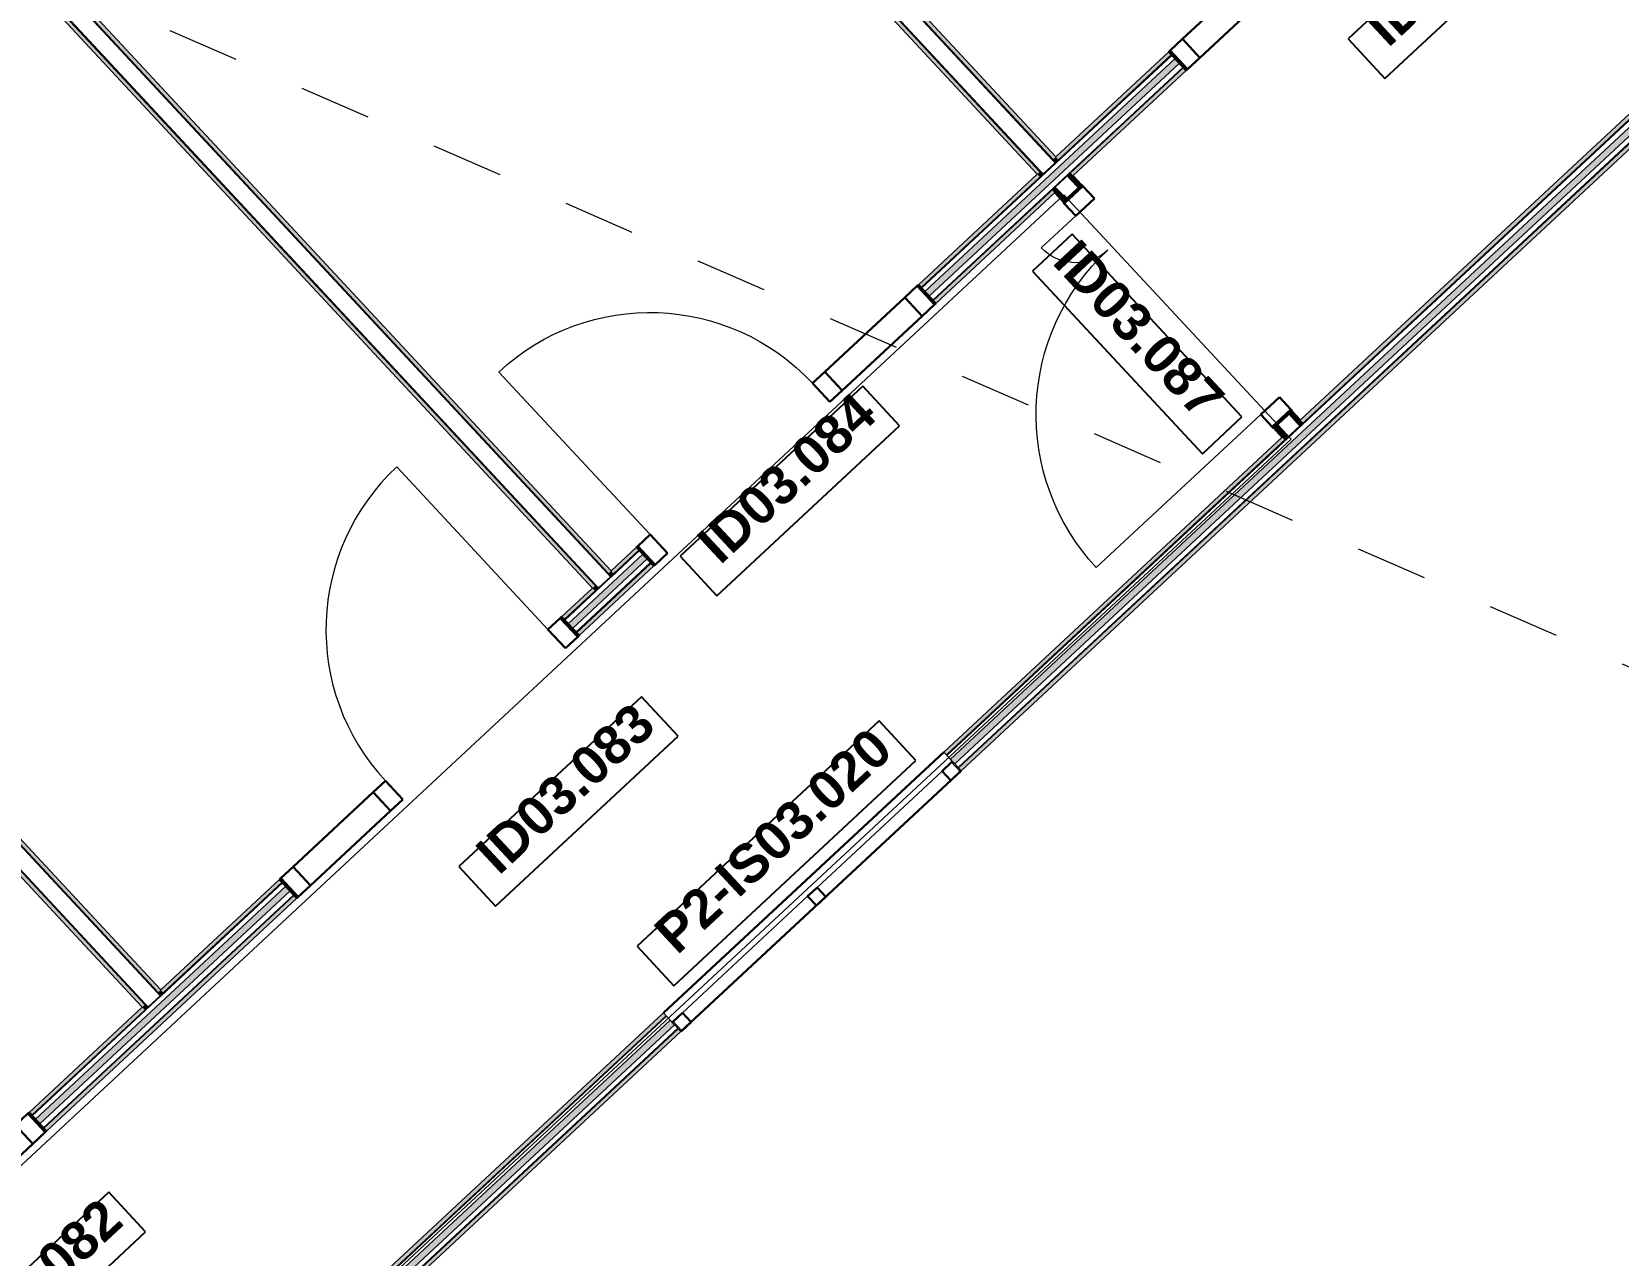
# Model space of a CAD drawing. Header units: millimetres. Extents: x -35034 to 431752, y -71616 to 25069.
# Drawn here: x 330769 to 336985, y -17300 to -12507 of the extents above; entities that cross this region are included whole.
import ezdxf
from ezdxf.enums import TextEntityAlignment as Align

# ---------------------------------------------------------------- set-up
doc = ezdxf.new("R2010")
doc.units = ezdxf.units.MM
doc.header["$MEASUREMENT"] = 0
doc.linetypes.add('Dashed', pattern=[564.444447, 282.222223, -282.222223])
for name, color, linetype in [('A-95-MC_Marker_Section_P2.Marker', 7, 'Continuous'), ('New_A-05-M_Gross_Int_Circulation', 7, 'Continuous'), ('New_A-25-M_Wall_Int', 7, 'Continuous'), ('New_ArchiCAD Door Markers', 7, 'Continuous'), ('New_ArchiCAD Doors', 7, 'Continuous'), ('New_ArchiCAD Window Markers', 7, 'Continuous'), ('New_ArchiCAD Windows', 7, 'Continuous')]:
    doc.layers.add(name, color=color, linetype=linetype)
for name, color, linetype, lineweight in [('A-95-MC_Marker_Section_P2.Marker_Pen_No__1', 7, 'Continuous', 13), ('New_A-25-M_Wall_Int_Pen_No__1', 7, 'Continuous', 13), ('New_ArchiCAD Door Markers_Pen_No__1', 7, 'Continuous', 13), ('New_ArchiCAD Door Markers_Pen_No__5', 7, 'Continuous', 25), ('New_ArchiCAD Doors_Pen_No__1', 7, 'Continuous', 13), ('New_ArchiCAD Window Markers_Pen_No__1', 7, 'Continuous', 13), ('New_ArchiCAD Window Markers_Pen_No__5', 7, 'Continuous', 25), ('New_ArchiCAD Windows_Pen_No__1', 7, 'Continuous', 13), ('New_ArchiCAD Windows_Pen_No__83', 8, 'Continuous', 20), ('New_ArchiCAD Zone Stamps_Pen_No__6', 7, 'Continuous', 35)]:
    doc.layers.add(name, color=color, linetype=linetype, lineweight=lineweight)
for name, color, linetype, lineweight, true_color in [('New_A-05-M_Gross_Int_Circulation_Pen_No__74', 7, 'Continuous', 20, 0x606060), ('New_A-25-M_Wall_Int_Pen_No__107', 7, 'Continuous', 15, 0xa6a6a6), ('New_ArchiCAD Doors_Pen_No__43', 7, 'Continuous', 30, 0x444444), ('New_ArchiCAD Doors_Pen_No__63', 7, 'Continuous', 20, 0x606060), ('New_ArchiCAD Windows_Pen_No__23', 7, 'Continuous', 30, 0x2a2a2a), ('New_ArchiCAD Windows_Pen_No__43', 7, 'Continuous', 30, 0x444444)]:
    doc.layers.add(name, color=color, linetype=linetype, lineweight=lineweight, true_color=true_color)
doc.styles.add('GENERATED_STYLE_1', font='')
doc.styles.add('GENERATED_STYLE_2', font='')
doc.styles.add('GENERATED_STYLE_3', font='')
doc.styles.get('GENERATED_STYLE_1').set_extended_font_data('Swis721 BT', bold=True)
doc.styles.get('GENERATED_STYLE_2').set_extended_font_data('Arial', bold=True)
doc.styles.get('GENERATED_STYLE_3').set_extended_font_data('Arial')

# ---------------------------------------------------------------- blocks, each defined once
blk = doc.blocks.new('Corridor 02-Third_INB 3152_63_2', base_point=(314166.9, -30973.4))
at = {"layer": 'New_A-05-M_Gross_Int_Circulation_Pen_No__74', "linetype": 'Continuous'}
for p, q in [((334812.6, -13146), (316165.4, -30497.4)), ((335703.6, -14103.4), (334812.6, -13146)), ((317022.7, -31464.6), (335703.6, -14103.4))]:
    blk.add_line(p, q, dxfattribs=at)
at = {"layer": 'New_ArchiCAD Zone Stamps_Pen_No__6'}
for tag, height, style, p in [('ROOM_NAME', 250, 'GENERATED_STYLE_2', (313334.1, -29413.8)), ('zoneNameLine2', 250, 'GENERATED_STYLE_2', (313145.7, -29846)), ('ROOM_NUMBER', 200, 'GENERATED_STYLE_3', (312957.3, -30266.7)), ('measuredAreaCode', 200, 'GENERATED_STYLE_3', (312800.2, -30626.8)), ('ROOM_HOLES_PRM', 200, 'GENERATED_STYLE_3', (313107.6, -30760.8)), ('DUMMY_649', 200, 'GENERATED_STYLE_3', (313736.8, -31035.2)), ('DUMMY_650', 133.3, 'GENERATED_STYLE_3', (314016.1, -31141.7))]:
    blk.add_attdef(tag, text='', height=height, rotation=336.44041, dxfattribs=dict(at, style=style)).set_placement(p, align=Align.TOP_LEFT)
blk = doc.blocks.new('*X1054', base_point=(341458.1, 0))
at = {"layer": 'New_A-25-M_Wall_Int_Pen_No__107', "linetype": 'Continuous'}
blk.add_hatch(color=256, dxfattribs=at).paths.add_polyline_path([(333270.2, -16378.4), (331403.8, -18115.2), (331412, -18124), (331420.9, -18133.5), (333287.3, -16396.7), (333278.4, -16387.2)])
blk = doc.blocks.new('*X1055', base_point=(341458.1, 0))
at = {"layer": 'New_A-25-M_Wall_Int_Pen_No__107', "linetype": 'Continuous'}
blk.add_hatch(color=256, dxfattribs=at).paths.add_polyline_path([(334368.3, -15356.6), (334376.5, -15365.4), (334385.4, -15374.9), (340335.5, -9838), (340330.4, -9808.6)])
blk = doc.blocks.new('Horizontal Multi-Sash Window 19_2')
at = {"layer": 'New_ArchiCAD Windows_Pen_No__1', "linetype": 'Continuous'}
for p, q in [((-750, -13), (-750, 0)), ((750, -13), (750, 0)), ((-750, -32), (-750, -13)), ((-750, -35), (-750, -32)), ((-750, -50), (-750, -35)), ((750, -32), (750, -13)), ((750, -35), (750, -32)), ((750, -50), (750, -35))]:
    blk.add_line(p, q, dxfattribs=at)
at = {"layer": 'New_ArchiCAD Windows_Pen_No__23', "linetype": 'Continuous'}
for p, q in [((-750, 50), (750, 50)), ((-750, -50), (750, -50))]:
    blk.add_line(p, q, dxfattribs=at)
at = {"layer": 'New_ArchiCAD Windows_Pen_No__43', "linetype": 'Continuous'}
for p, q in [((-750, 0), (-745, 0)), ((-745, 0), (-695, 0)), ((-695, 0), (-695, -50)), ((-25, -50), (-25, 0)), ((-25, 0), (0, 0)), ((0, 0), (25, 0)), ((25, 0), (25, -50)), ((695, -50), (695, 0)), ((695, 0), (745, 0)), ((745, 0), (750, 0)), ((-745, -50), (-750, -50)), ((-695, -50), (-745, -50)), ((0, -50), (-25, -50)), ((25, -50), (0, -50)), ((745, -50), (695, -50)), ((750, -50), (745, -50))]:
    blk.add_line(p, q, dxfattribs=at)
at = {"layer": 'New_ArchiCAD Windows_Pen_No__83', "linetype": 'Continuous'}
for p, q in [((-745, -50), (-745, 0)), ((-695, 0), (-25, 0)), ((25, 0), (695, 0)), ((745, -50), (745, 0)), ((-25, -50), (-695, -50)), ((695, -50), (25, -50))]:
    blk.add_line(p, q, dxfattribs=at)
blk = doc.blocks.new('Window Stamp 18_8')
at = {"layer": 'New_ArchiCAD Window Markers_Pen_No__5', "linetype": 'Continuous'}
for p, q in [((647.5, -150), (-647.5, -150)), ((-647.5, -150), (-647.5, -361.8)), ((647.5, -150), (-647.5, -150)), ((647.5, -361.8), (647.5, -150)), ((-647.5, -361.8), (647.5, -361.8))]:
    blk.add_line(p, q, dxfattribs=at)
at = {"layer": 'New_ArchiCAD Window Markers_Pen_No__1', "style": 'GENERATED_STYLE_1'}
blk.add_attdef('AC_WIDO_ID', text='', height=150, rotation=180, dxfattribs=at).set_placement((588.7, -105.4), align=Align.BOTTOM_LEFT)
blk = doc.blocks.new('Wall_306_2', base_point=(340342.9, -9881.6))
at = {"layer": 'New_A-25-M_Wall_Int_Pen_No__107', "linetype": 'Continuous', "lineweight": 0, "true_color": 0x535353}
for points in [[(335741.9, -14051.1), (340326.4, -9785), (340325.8, -9781.5), (335739.9, -14048.9)], [(337125.8, -12850.7), (334398.3, -15388.8), (334400.3, -15391), (337128.8, -12852)], [(335737.7, -14050.9), (335739.9, -14048.9), (335729.7, -14037.9), (335727.5, -14039.9)], [(335737.7, -14050.9), (334352.7, -15339.7), (334354.7, -15341.9), (335739.7, -14053.1)], [(335688.6, -14096.6), (335690.8, -14094.5), (335680.6, -14083.5), (335678.4, -14085.6)], [(335739.7, -14053.1), (335741.9, -14051.1), (335739.9, -14048.9), (335737.7, -14050.9)], [(333254.6, -16361.6), (331388.2, -18098.3), (331390.2, -18100.5), (333256.6, -16363.8)], [(333300.2, -16410.6), (331433.8, -18147.4), (331435.8, -18149.6), (333302.2, -16412.8)]]:
    blk.add_hatch(color=251, dxfattribs=at).paths.add_polyline_path(points)
at = {"layer": 'New_A-25-M_Wall_Int_Pen_No__107', "linetype": 'Continuous'}
for points in [[(335750.9, -14038.7), (340325.8, -9781.5), (340322.8, -9763.8), (335740.6, -14027.7)], [(334400.3, -15391), (334410.6, -15402), (337131.8, -12869.7), (337116.9, -12863.2)], [(335739.9, -14048.9), (335750.9, -14038.7), (335740.6, -14027.7), (335729.7, -14037.9)], [(334342.4, -15328.8), (334352.7, -15339.7), (335677.7, -14106.8), (335667.4, -14095.8)], [(335677.7, -14106.8), (335688.6, -14096.6), (335678.4, -14085.6), (335667.4, -14095.8)], [(331377.9, -18087.4), (331388.2, -18098.3), (333254.6, -16361.6), (333244.3, -16350.6)], [(331435.8, -18149.6), (331446.1, -18160.6), (333312.5, -16423.8), (333302.2, -16412.8)]]:
    blk.add_hatch(color=256, dxfattribs=at).paths.add_polyline_path(points)
at = {"layer": 'New_A-25-M_Wall_Int_Pen_No__1', "linetype": 'Continuous'}
for p, q in [((340326.4, -9785), (334354.7, -15341.9)), ((340330.4, -9808.6), (334368.3, -15356.6)), ((340325.8, -9781.5), (335739.9, -14048.9)), ((340335.5, -9838), (334385.4, -15374.9)), ((337125.8, -12850.7), (334398.3, -15388.8)), ((337116.9, -12863.2), (334400.3, -15391)), ((335727.5, -14039.9), (335737.7, -14050.9)), ((335739.9, -14048.9), (335729.7, -14037.9)), ((335737.7, -14050.9), (334352.7, -15339.7)), ((335678.4, -14085.6), (335688.6, -14096.6)), ((335680.6, -14083.5), (335690.8, -14094.5)), ((334352.7, -15339.7), (334342.4, -15328.8)), ((334354.7, -15341.9), (334352.7, -15339.7)), ((334368.3, -15356.6), (334354.7, -15341.9)), ((334376.5, -15365.4), (334368.3, -15356.6)), ((334385.4, -15374.9), (334376.5, -15365.4)), ((334398.3, -15388.8), (334385.4, -15374.9)), ((334400.3, -15391), (334398.3, -15388.8)), ((334410.6, -15402), (334400.3, -15391)), ((333254.6, -16361.6), (331388.2, -18098.3)), ((333256.6, -16363.8), (331390.2, -18100.5)), ((333270.2, -16378.4), (331403.8, -18115.2)), ((333287.3, -16396.7), (331420.9, -18133.5)), ((333300.2, -16410.6), (331433.8, -18147.4)), ((333254.6, -16361.6), (333244.3, -16350.6)), ((333256.6, -16363.8), (333254.6, -16361.6)), ((333270.2, -16378.4), (333256.6, -16363.8)), ((333278.4, -16387.2), (333270.2, -16378.4)), ((333287.3, -16396.7), (333278.4, -16387.2)), ((333300.2, -16410.6), (333287.3, -16396.7)), ((333302.2, -16412.8), (333300.2, -16410.6)), ((333302.2, -16412.8), (331435.8, -18149.6)), ((333312.5, -16423.8), (333302.2, -16412.8))]:
    blk.add_line(p, q, dxfattribs=at)
at = {"layer": 'New_A-25-M_Wall_Int_Pen_No__1', "linetype": 'Continuous', "flags": 128}
for points in [[(340322.8, -9763.8), (335740.6, -14027.7)], [(334410.6, -15402), (337131.8, -12869.7)], [(335667.4, -14095.8), (334342.4, -15328.8)], [(333244.3, -16350.6), (331377.9, -18087.4)], [(331446.1, -18160.6), (333312.5, -16423.8)]]:
    blk.add_lwpolyline(points, dxfattribs=at)
at = {"layer": 'New_A-25-M_Wall_Int', "color": 250, "lineweight": 50, "true_color": 0x2a2a2a}
for name in ['*X1055', '*X1054']:
    blk.add_blockref(name, (341458.1, 0), dxfattribs=at)
at = {"layer": 'New_ArchiCAD Window Markers'}
ref = blk.add_blockref('Window Stamp 18_8', (333861.5, -15912.9), dxfattribs=dict(at, rotation=222.9395604774693))
ref.add_attrib('AC_WIDO_ID', 'P2-IS03.020', dxfattribs={"layer": 'New_ArchiCAD Window Markers_Pen_No__1', "color": 7, "height": 150, "rotation": 42.93956, "style": 'GENERATED_STYLE_1'}).set_placement((333328.4, -16159.5), align=Align.BOTTOM_LEFT)
at = {"layer": 'New_ArchiCAD Windows', "color": 251, "linetype": 'Continuous', "lineweight": 20, "true_color": 0x606060, "xscale": -1, "zscale": 1000, "rotation": 42.93956047746932}
blk.add_blockref('Horizontal Multi-Sash Window 19_2', (333827.5, -15876.3), dxfattribs=at)
blk = doc.blocks.new('*X1089', base_point=(341458.1, 0))
at = {"layer": 'New_A-25-M_Wall_Int_Pen_No__107', "linetype": 'Continuous'}
blk.add_hatch(color=256, dxfattribs=at).paths.add_polyline_path([(331765, -15854.6), (330784, -16767.4), (330801, -16785.7), (331782, -15872.9)])
blk = doc.blocks.new('*X1090', base_point=(341458.1, 0))
at = {"layer": 'New_A-25-M_Wall_Int_Pen_No__107', "linetype": 'Continuous'}
blk.add_hatch(color=256, dxfattribs=at).paths.add_polyline_path([(332870.4, -14826), (332887.4, -14844.3), (333180.3, -14571.8), (333163.3, -14553.5)])
blk = doc.blocks.new('*X1091', base_point=(341458.1, 0))
at = {"layer": 'New_A-25-M_Wall_Int_Pen_No__107', "linetype": 'Continuous'}
blk.add_hatch(color=256, dxfattribs=at).paths.add_polyline_path([(335249.7, -12612), (334268.7, -13524.8), (334285.7, -13543.1), (335266.7, -12630.3)])
blk = doc.blocks.new('Door with Sidelight on Side 2 19_11')
at = {"layer": 'New_ArchiCAD Doors_Pen_No__1', "linetype": 'Continuous'}
for p, q in [((-755, 0), (-755, -15)), ((755, 0), (755, -15)), ((-755, -15), (-755, -18)), ((-755, -18), (-755, -37)), ((-755, -37), (-755, -62)), ((-755, -62), (-755, -82)), ((755, -15), (755, -18)), ((755, -18), (755, -37)), ((755, -37), (755, -62)), ((755, -62), (755, -82)), ((-755, -82), (-755, -85)), ((-755, -85), (-755, -100)), ((755, -82), (755, -85)), ((755, -85), (755, -100))]:
    blk.add_line(p, q, dxfattribs=at)
at = {"layer": 'New_ArchiCAD Doors_Pen_No__43', "linetype": 'Continuous'}
for p, q in [((-748, 0), (-755, 0)), ((-755, 0), (-755, -100)), ((-682, 0), (-748, 0)), ((-748, 0), (-748, -100)), ((-254, 0), (-682, 0)), ((-682, 0), (-682, -100)), ((-682, -100), (-682, 0)), ((-254, -100), (-254, 0)), ((-188, 0), (-254, 0)), ((-254, 0), (-254, -100)), ((-188, -100), (-188, 0)), ((748, 0), (682, 0)), ((682, 0), (682, -100)), ((748, 0), (755, 0)), ((748, -100), (748, 0)), ((755, 0), (755, -100)), ((-748, -100), (-755, -100)), ((-748, -100), (-682, -100)), ((-682, -100), (-254, -100)), ((-254, -100), (-188, -100)), ((682, -100), (748, -100)), ((748, -100), (755, -100))]:
    blk.add_line(p, q, dxfattribs=at)
at = {"layer": 'New_ArchiCAD Doors_Pen_No__63', "linetype": 'Continuous'}
blk.add_line((682, 0), (682, 870), dxfattribs=at)
blk.add_arc((682, 0), 870, 90, 180, dxfattribs=at)
blk = doc.blocks.new('Door Stamp 17_21')
at = {"layer": 'New_ArchiCAD Door Markers_Pen_No__5', "linetype": 'Continuous'}
for p, q in [((770.5, -441.9), (-206.6, -441.9)), ((-206.6, -441.9), (-206.6, -653.7)), ((770.5, -653.7), (770.5, -441.9)), ((-206.6, -653.7), (770.5, -653.7)), ((-206.6, -653.7), (770.5, -653.7))]:
    blk.add_line(p, q, dxfattribs=at)
at = {"layer": 'New_ArchiCAD Door Markers_Pen_No__1', "style": 'GENERATED_STYLE_1'}
blk.add_attdef('AC_WIDO_ID', text='', height=150, dxfattribs=at).set_placement((-147.8, -609.1), align=Align.BOTTOM_LEFT)
blk = doc.blocks.new('Door Stamp 17_24')
at = {"layer": 'New_ArchiCAD Door Markers_Pen_No__5', "linetype": 'Continuous'}
for p, q in [((324.1, -142.3), (-653.1, -142.3)), ((-653.1, -142.3), (-653.1, -354.1)), ((324.1, -354.1), (324.1, -142.3)), ((-653.1, -354.1), (324.1, -354.1)), ((-653.1, -354.1), (324.1, -354.1))]:
    blk.add_line(p, q, dxfattribs=at)
at = {"layer": 'New_ArchiCAD Door Markers_Pen_No__1', "style": 'GENERATED_STYLE_1'}
blk.add_attdef('AC_WIDO_ID', text='', height=150, dxfattribs=at).set_placement((-594.3, -309.5), align=Align.BOTTOM_LEFT)
blk = doc.blocks.new('Wall_309_2', base_point=(316134.4, -30348.4))
at = {"layer": 'New_A-25-M_Wall_Int_Pen_No__107', "linetype": 'Continuous', "lineweight": 0, "true_color": 0x535353}
for points in [[(335234.7, -12595.9), (334780.8, -13018.3), (334782.9, -13020.5), (335236.8, -12598.1)], [(334777.4, -13112.9), (334779.5, -13115.1), (335282.4, -12647.2), (335280.4, -12645)], [(334778.6, -13020.3), (334253.7, -13508.7), (334255.8, -13510.9), (334780.7, -13022.5)], [(334721.6, -13052.9), (334719.4, -13055), (334729.6, -13065.9), (334731.8, -13063.9)], [(334770.6, -13007.3), (334768.4, -13009.3), (334778.6, -13020.3), (334780.8, -13018.3)], [(334780.8, -13018.3), (334778.6, -13020.3), (334780.7, -13022.5), (334782.9, -13020.5)], [(334775.2, -13115), (334299.4, -13557.8), (334301.4, -13560), (334777.3, -13117.2)], [(334777.4, -13112.9), (334775.2, -13115), (334777.3, -13117.2), (334779.5, -13115.1)], [(334779.5, -13115.1), (334777.3, -13117.2), (334787.5, -13128.2), (334789.7, -13126.1)], [(334828.5, -13069.5), (334826.3, -13071.5), (334836.5, -13082.5), (334838.7, -13080.5)], [(333038.5, -14639.5), (333040.5, -14641.7), (333150.3, -14539.6), (333148.3, -14537.4)], [(332901.1, -14858.9), (332903.1, -14861.1), (333196, -14588.6), (333193.9, -14586.4)], [(333036.3, -14641.6), (332855.4, -14809.8), (332857.5, -14812), (333038.3, -14643.8)], [(333028.2, -14628.6), (333026, -14630.6), (333036.3, -14641.6), (333038.5, -14639.5)], [(333038.5, -14639.5), (333036.3, -14641.6), (333038.3, -14643.8), (333040.5, -14641.7)], [(332979.2, -14674.2), (332977, -14676.2), (332987.2, -14687.2), (332989.4, -14685.2)], [(331750, -15838.5), (331274.1, -16281.3), (331276.2, -16283.5), (331752, -15840.7)], [(331795.6, -15887.5), (330814.6, -16800.4), (330816.7, -16802.5), (331797.7, -15889.7)], [(331271.9, -16283.3), (330769, -16751.3), (330771, -16753.5), (331274, -16285.5)], [(331263.9, -16270.3), (331261.7, -16272.3), (331271.9, -16283.3), (331274.1, -16281.3)], [(331274.1, -16281.3), (331271.9, -16283.3), (331274, -16285.5), (331276.2, -16283.5)], [(331214.9, -16315.9), (331212.7, -16318), (331222.9, -16329), (331225.1, -16326.9)]]:
    blk.add_hatch(color=251, dxfattribs=at).paths.add_polyline_path(points)
at = {"layer": 'New_A-25-M_Wall_Int_Pen_No__107', "linetype": 'Continuous'}
for points in [[(335224.5, -12584.9), (334781.6, -12997.1), (334791.8, -13008), (335234.7, -12595.9)], [(335282.4, -12647.2), (334839.5, -13059.3), (334849.7, -13070.3), (335292.6, -12658.1)], [(334781.6, -12997.1), (334770.6, -13007.3), (334780.8, -13018.3), (334791.8, -13008)], [(334243.5, -13497.8), (334253.7, -13508.7), (334718.6, -13076.2), (334708.4, -13065.2)], [(334719.4, -13055), (334708.4, -13065.2), (334718.6, -13076.2), (334729.6, -13065.9)], [(334839.5, -13059.3), (334828.5, -13069.5), (334838.7, -13080.5), (334849.7, -13070.3)], [(334766.3, -13127.4), (334301.4, -13560), (334311.6, -13571), (334776.5, -13138.4)], [(334777.3, -13117.2), (334766.3, -13127.4), (334776.5, -13138.4), (334787.5, -13128.2)], [(333138, -14526.4), (333039.2, -14618.3), (333049.4, -14629.3), (333148.3, -14537.4)], [(332903.1, -14861.1), (332913.3, -14872.1), (333206.2, -14599.6), (333196, -14588.6)], [(333039.2, -14618.3), (333028.2, -14628.6), (333038.5, -14639.5), (333049.4, -14629.3)], [(332966, -14686.5), (332845.2, -14798.9), (332855.4, -14809.8), (332976.2, -14697.4)], [(332977, -14676.2), (332966, -14686.5), (332976.2, -14697.4), (332987.2, -14687.2)], [(331739.8, -15827.5), (331274.9, -16260.1), (331285.1, -16271), (331750, -15838.5)], [(330816.7, -16802.5), (330826.9, -16813.5), (331807.9, -15900.7), (331797.7, -15889.7)], [(331274.9, -16260.1), (331263.9, -16270.3), (331274.1, -16281.3), (331285.1, -16271)], [(330758.8, -16740.3), (330769, -16751.3), (331211.9, -16339.2), (331201.7, -16328.2)], [(331212.7, -16318), (331201.7, -16328.2), (331211.9, -16339.2), (331222.9, -16329)]]:
    blk.add_hatch(color=256, dxfattribs=at).paths.add_polyline_path(points)
at = {"layer": 'New_A-25-M_Wall_Int_Pen_No__1', "linetype": 'Continuous'}
for p, q in [((334268.7, -13524.8), (335249.7, -12612)), ((334782.9, -13020.5), (335236.8, -12598.1)), ((334791.8, -13008), (335234.7, -12595.9)), ((335224.5, -12584.9), (335234.7, -12595.9)), ((335234.7, -12595.9), (335236.8, -12598.1)), ((335236.8, -12598.1), (335249.7, -12612)), ((335249.7, -12612), (335266.7, -12630.3)), ((334285.7, -13543.1), (335266.7, -12630.3)), ((334299.4, -13557.8), (335280.4, -12645)), ((334779.5, -13115.1), (335282.4, -12647.2)), ((335266.7, -12630.3), (335280.4, -12645)), ((335280.4, -12645), (335282.4, -12647.2)), ((335282.4, -12647.2), (335292.6, -12658.1)), ((334255.8, -13510.9), (334780.7, -13022.5)), ((334721.6, -13052.9), (334731.8, -13063.9)), ((334731.8, -13063.9), (334778.6, -13020.3)), ((334768.4, -13009.3), (334778.6, -13020.3)), ((334780.8, -13018.3), (334770.6, -13007.3)), ((334780.7, -13022.5), (334782.9, -13020.5)), ((334780.8, -13018.3), (334791.8, -13008)), ((334253.7, -13508.7), (334718.6, -13076.2)), ((334718.6, -13076.2), (334729.6, -13065.9)), ((334719.4, -13055), (334729.6, -13065.9)), ((334789.7, -13126.1), (334779.5, -13115.1)), ((334836.5, -13082.5), (334826.3, -13071.5)), ((334838.7, -13080.5), (334828.5, -13069.5)), ((334301.4, -13560), (334777.3, -13117.2)), ((334777.3, -13117.2), (334787.5, -13128.2)), ((334243.5, -13497.8), (334253.7, -13508.7)), ((334253.7, -13508.7), (334255.8, -13510.9)), ((334255.8, -13510.9), (334268.7, -13524.8)), ((334268.7, -13524.8), (334285.7, -13543.1)), ((334285.7, -13543.1), (334299.4, -13557.8)), ((334299.4, -13557.8), (334301.4, -13560)), ((334301.4, -13560), (334311.6, -13571)), ((333040.5, -14641.7), (333150.3, -14539.6)), ((333049.4, -14629.3), (333148.3, -14537.4)), ((333138, -14526.4), (333148.3, -14537.4)), ((333148.3, -14537.4), (333150.3, -14539.6)), ((333150.3, -14539.6), (333163.3, -14553.5)), ((332870.4, -14826), (333163.3, -14553.5)), ((332887.4, -14844.3), (333180.3, -14571.8)), ((332901.1, -14858.9), (333193.9, -14586.4)), ((332903.1, -14861.1), (333196, -14588.6)), ((333163.3, -14553.5), (333180.3, -14571.8)), ((333180.3, -14571.8), (333193.9, -14586.4)), ((333193.9, -14586.4), (333196, -14588.6)), ((333196, -14588.6), (333206.2, -14599.6)), ((332857.5, -14812), (333038.3, -14643.8)), ((332989.4, -14685.2), (333036.3, -14641.6)), ((333026, -14630.6), (333036.3, -14641.6)), ((333038.5, -14639.5), (333028.2, -14628.6)), ((333038.3, -14643.8), (333040.5, -14641.7)), ((333038.5, -14639.5), (333049.4, -14629.3)), ((332855.4, -14809.8), (332976.2, -14697.4)), ((332976.2, -14697.4), (332987.2, -14687.2)), ((332977, -14676.2), (332987.2, -14687.2)), ((332979.2, -14674.2), (332989.4, -14685.2)), ((332845.2, -14798.9), (332855.4, -14809.8)), ((332855.4, -14809.8), (332857.5, -14812)), ((332857.5, -14812), (332870.4, -14826)), ((332870.4, -14826), (332887.4, -14844.3)), ((332887.4, -14844.3), (332901.1, -14858.9)), ((332901.1, -14858.9), (332903.1, -14861.1)), ((332903.1, -14861.1), (332913.3, -14872.1)), ((331276.2, -16283.5), (331752, -15840.7)), ((331285.1, -16271), (331750, -15838.5)), ((331739.8, -15827.5), (331750, -15838.5)), ((331750, -15838.5), (331752, -15840.7)), ((331752, -15840.7), (331765, -15854.6)), ((330784, -16767.4), (331765, -15854.6)), ((330801, -16785.7), (331782, -15872.9)), ((330814.6, -16800.4), (331795.6, -15887.5)), ((330816.7, -16802.5), (331797.7, -15889.7)), ((331765, -15854.6), (331782, -15872.9)), ((331782, -15872.9), (331795.6, -15887.5)), ((331795.6, -15887.5), (331797.7, -15889.7)), ((331797.7, -15889.7), (331807.9, -15900.7)), ((330771, -16753.5), (331274, -16285.5)), ((331225.1, -16326.9), (331271.9, -16283.3)), ((331261.7, -16272.3), (331271.9, -16283.3)), ((331274.1, -16281.3), (331263.9, -16270.3)), ((331274, -16285.5), (331276.2, -16283.5)), ((331274.1, -16281.3), (331285.1, -16271)), ((330769, -16751.3), (331211.9, -16339.2)), ((331211.9, -16339.2), (331222.9, -16329)), ((331212.7, -16318), (331222.9, -16329)), ((331214.9, -16315.9), (331225.1, -16326.9)), ((330769, -16751.3), (330771, -16753.5)), ((330771, -16753.5), (330784, -16767.4)), ((330784, -16767.4), (330801, -16785.7)), ((330801, -16785.7), (330814.6, -16800.4)), ((330814.6, -16800.4), (330816.7, -16802.5)), ((330816.7, -16802.5), (330826.9, -16813.5))]:
    blk.add_line(p, q, dxfattribs=at)
at = {"layer": 'New_A-25-M_Wall_Int_Pen_No__1', "linetype": 'Continuous', "flags": 128}
for points in [[(335224.5, -12584.9), (334781.6, -12997.1)], [(334849.7, -13070.3), (335292.6, -12658.1)], [(334708.4, -13065.2), (334243.5, -13497.8)], [(334311.6, -13571), (334776.5, -13138.4)], [(333138, -14526.4), (333039.2, -14618.3)], [(332913.3, -14872.1), (333206.2, -14599.6)], [(332966, -14686.5), (332845.2, -14798.9)], [(331739.8, -15827.5), (331274.9, -16260.1)], [(330826.9, -16813.5), (331807.9, -15900.7)], [(331201.7, -16328.2), (330758.8, -16740.3)]]:
    blk.add_lwpolyline(points, dxfattribs=at)
at = {"layer": 'New_A-25-M_Wall_Int', "color": 250, "lineweight": 50, "true_color": 0x2a2a2a}
for name in ['*X1091', '*X1090', '*X1089']:
    blk.add_blockref(name, (341458.1, 0), dxfattribs=at)
at = {"layer": 'New_ArchiCAD Door Markers'}
ref = blk.add_blockref('Door Stamp 17_21', (335777.2, -12070.6), dxfattribs=dict(at, rotation=42.93845664641172))
ref.add_attrib('AC_WIDO_ID', 'ID03.085', dxfattribs={"layer": 'New_ArchiCAD Door Markers_Pen_No__1', "color": 7, "height": 150, "rotation": 42.93846, "style": 'GENERATED_STYLE_1'}).set_placement((336114.3, -12605.3), align=Align.BOTTOM_LEFT)
ref = blk.add_blockref('Door Stamp 17_24', (333690.8, -14012.1), dxfattribs=dict(at, rotation=42.93845664641172))
ref.add_attrib('AC_WIDO_ID', 'ID03.084', dxfattribs={"layer": 'New_ArchiCAD Door Markers_Pen_No__1', "color": 7, "height": 150, "rotation": 42.93846, "style": 'GENERATED_STYLE_1'}).set_placement((333496.9, -14631.5), align=Align.BOTTOM_LEFT)
ref = blk.add_blockref('Door Stamp 17_21', (332292.5, -15313.2), dxfattribs=dict(at, rotation=42.93845664641172))
ref.add_attrib('AC_WIDO_ID', 'ID03.083', dxfattribs={"layer": 'New_ArchiCAD Door Markers_Pen_No__1', "color": 7, "height": 150, "rotation": 42.93846, "style": 'GENERATED_STYLE_1'}).set_placement((332629.6, -15847.8), align=Align.BOTTOM_LEFT)
ref = blk.add_blockref('Door Stamp 17_21', (330206, -17254.6), dxfattribs=dict(at, rotation=42.93845664641172))
ref.add_attrib('AC_WIDO_ID', 'ID03.082', dxfattribs={"layer": 'New_ArchiCAD Door Markers_Pen_No__1', "color": 7, "height": 150, "rotation": 42.93846, "style": 'GENERATED_STYLE_1'}).set_placement((330543.2, -17789.3), align=Align.BOTTOM_LEFT)
at = {"layer": 'New_ArchiCAD Doors', "color": 251, "linetype": 'Continuous', "lineweight": 20, "true_color": 0x606060, "zscale": 1000, "rotation": 42.93845664641172}
for p in [(335777.2, -12070.6), (332292.5, -15313.2)]:
    blk.add_blockref('Door with Sidelight on Side 2 19_11', p, dxfattribs=at)
at = {"layer": 'New_ArchiCAD Doors', "color": 251, "linetype": 'Continuous', "lineweight": 20, "true_color": 0x606060, "xscale": -1, "zscale": 1000, "rotation": 42.93845664641172}
for p in [(333690.8, -14012.1), (330206, -17254.6)]:
    blk.add_blockref('Door with Sidelight on Side 2 19_11', p, dxfattribs=at)
blk = doc.blocks.new('Wall_316_2', base_point=(331828.8, -9824))
at = {"layer": 'New_A-25-M_Wall_Int_Pen_No__107', "linetype": 'Continuous'}
for points in [[(331986.6, -10140.3), (334708.4, -13065.2), (334719.4, -13055), (331997.5, -10130.1)], [(332048.8, -10082.4), (334770.6, -13007.3), (334781.6, -12997.1), (332059.8, -10072.2)]]:
    blk.add_hatch(color=256, dxfattribs=at).paths.add_polyline_path(points)
at = {"layer": 'New_A-25-M_Wall_Int_Pen_No__107', "linetype": 'Continuous', "lineweight": 0, "true_color": 0x535353}
for points in [[(331997.5, -10130.1), (334719.4, -13055), (334721.6, -13052.9), (331999.7, -10128)], [(332046.6, -10084.4), (334768.4, -13009.3), (334770.6, -13007.3), (332048.8, -10082.4)]]:
    blk.add_hatch(color=251, dxfattribs=at).paths.add_polyline_path(points)
at = {"layer": 'New_A-25-M_Wall_Int_Pen_No__1', "linetype": 'Continuous'}
for p, q in [((331997.5, -10130.1), (334719.4, -13055)), ((331999.7, -10128), (334721.6, -13052.9)), ((332046.6, -10084.4), (334768.4, -13009.3)), ((332048.8, -10082.4), (334770.6, -13007.3))]:
    blk.add_line(p, q, dxfattribs=at)
at = {"layer": 'New_A-25-M_Wall_Int_Pen_No__1', "linetype": 'Continuous', "flags": 128}
for points in [[(332236, -10261.6), (332059.8, -10072.2)], [(331986.6, -10140.3), (334708.4, -13065.2)], [(334781.6, -12997.1), (332246.2, -10272.6)]]:
    blk.add_lwpolyline(points, dxfattribs=at)
blk = doc.blocks.new('Wall_317_2', base_point=(330086.5, -11445.3))
at = {"layer": 'New_A-25-M_Wall_Int_Pen_No__107', "linetype": 'Continuous', "lineweight": 0, "true_color": 0x535353}
for points in [[(330304.3, -11705.8), (333026, -14630.6), (333028.2, -14628.6), (330306.5, -11703.7)], [(330255.2, -11751.4), (332977, -14676.2), (332979.2, -14674.2), (330257.4, -11749.4)]]:
    blk.add_hatch(color=251, dxfattribs=at).paths.add_polyline_path(points)
at = {"layer": 'New_A-25-M_Wall_Int_Pen_No__107', "linetype": 'Continuous'}
for points in [[(330306.5, -11703.7), (333028.2, -14628.6), (333039.2, -14618.3), (330317.5, -11693.5)], [(330244.3, -11761.6), (332966, -14686.5), (332977, -14676.2), (330255.2, -11751.4)]]:
    blk.add_hatch(color=256, dxfattribs=at).paths.add_polyline_path(points)
at = {"layer": 'New_A-25-M_Wall_Int_Pen_No__1', "linetype": 'Continuous'}
for p, q in [((330304.3, -11705.8), (333026, -14630.6)), ((330306.5, -11703.7), (333028.2, -14628.6)), ((330255.2, -11751.4), (332977, -14676.2)), ((330257.4, -11749.4), (332979.2, -14674.2))]:
    blk.add_line(p, q, dxfattribs=at)
at = {"layer": 'New_A-25-M_Wall_Int_Pen_No__1', "linetype": 'Continuous', "flags": 128}
for points in [[(333039.2, -14618.3), (330317.5, -11693.5)], [(330244.3, -11761.6), (332966, -14686.5)]]:
    blk.add_lwpolyline(points, dxfattribs=at)
blk = doc.blocks.new('Wall_318_2', base_point=(331201.7, -16328.2))
at = {"layer": 'New_A-25-M_Wall_Int_Pen_No__107', "linetype": 'Continuous', "lineweight": 0, "true_color": 0x535353}
for points in [[(331263.9, -16270.3), (328542.2, -13345.5), (328540, -13347.5), (331261.7, -16272.3)], [(331214.9, -16315.9), (328493.2, -13391.1), (328491, -13393.2), (331212.7, -16318)]]:
    blk.add_hatch(color=251, dxfattribs=at).paths.add_polyline_path(points)
at = {"layer": 'New_A-25-M_Wall_Int_Pen_No__107', "linetype": 'Continuous'}
for points in [[(331274.9, -16260.1), (328553.2, -13335.3), (328542.2, -13345.5), (331263.9, -16270.3)], [(331212.7, -16318), (328491, -13393.2), (328480, -13403.4), (331201.7, -16328.2)]]:
    blk.add_hatch(color=256, dxfattribs=at).paths.add_polyline_path(points)
at = {"layer": 'New_A-25-M_Wall_Int_Pen_No__1', "linetype": 'Continuous'}
for p, q in [((331261.7, -16272.3), (328540, -13347.5)), ((331263.9, -16270.3), (328542.2, -13345.5)), ((331212.7, -16318), (328491, -13393.2)), ((331214.9, -16315.9), (328493.2, -13391.1))]:
    blk.add_line(p, q, dxfattribs=at)
at = {"layer": 'New_A-25-M_Wall_Int_Pen_No__1', "linetype": 'Continuous', "flags": 128}
for points in [[(331274.9, -16260.1), (328553.2, -13335.3)], [(328480, -13403.4), (331201.7, -16328.2)]]:
    blk.add_lwpolyline(points, dxfattribs=at)
blk = doc.blocks.new('Double Door Asymmetric 19_9')
at = {"layer": 'New_ArchiCAD Doors_Pen_No__1', "linetype": 'Continuous'}
for p, q in [((-605, 0), (-605, -15)), ((605, 0), (605, -15)), ((-605, -15), (-605, -18)), ((-605, -18), (-605, -82)), ((605, -15), (605, -18)), ((605, -18), (605, -82)), ((-605, -82), (-605, -85)), ((-605, -85), (-605, -100)), ((605, -82), (605, -85)), ((605, -85), (605, -100))]:
    blk.add_line(p, q, dxfattribs=at)
at = {"layer": 'New_ArchiCAD Doors_Pen_No__43', "linetype": 'Continuous'}
for p, q in [((-598, 0), (-605, 0)), ((-605, 0), (-605, -100)), ((-532, 0), (-598, 0)), ((-598, 0), (-598, -100)), ((-532, -100), (-532, 0)), ((598, 0), (532, 0)), ((532, 0), (532, -100)), ((598, 0), (605, 0)), ((598, -100), (598, 0)), ((605, 0), (605, -100)), ((-598, -100), (-605, -100)), ((-598, -100), (-532, -100)), ((532, -100), (598, -100)), ((598, -100), (605, -100))]:
    blk.add_line(p, q, dxfattribs=at)
at = {"layer": 'New_ArchiCAD Doors_Pen_No__63', "linetype": 'Continuous'}
for p, q in [((532, 0), (532, 879.9)), ((-532, 0), (-532, 184.1))]:
    blk.add_line(p, q, dxfattribs=at)
for centre, radius, start, end in [((532, 0), 879.9, 90, 180), ((-532, 0), 184.1, 0, 90)]:
    blk.add_arc(centre, radius, start, end, dxfattribs=at)
blk = doc.blocks.new('Door Stamp 17_30')
at = {"layer": 'New_ArchiCAD Door Markers_Pen_No__5', "linetype": 'Continuous'}
for p, q in [((488.6, -160), (-488.6, -160)), ((-488.6, -160), (-488.6, -371.8)), ((488.6, -371.8), (488.6, -160)), ((-488.6, -371.8), (488.6, -371.8)), ((-488.6, -371.8), (488.6, -371.8))]:
    blk.add_line(p, q, dxfattribs=at)
at = {"layer": 'New_ArchiCAD Door Markers_Pen_No__1', "style": 'GENERATED_STYLE_1'}
blk.add_attdef('AC_WIDO_ID', text='', height=150, dxfattribs=at).set_placement((-429.7, -327.2), align=Align.BOTTOM_LEFT)
blk = doc.blocks.new('Wall_366_2', base_point=(334781.6, -12997.1))
at = {"layer": 'New_A-25-M_Wall_Int_Pen_No__107', "linetype": 'Continuous', "lineweight": 0, "true_color": 0x535353}
for points in [[(334836.5, -13082.5), (334869.8, -13118.3), (334872, -13116.2), (334838.7, -13080.5)], [(334789.7, -13126.1), (334787.5, -13128.2), (334820.7, -13163.9), (334822.9, -13161.9)], [(335647.2, -14047.7), (335645, -14049.7), (335678.4, -14085.6), (335680.6, -14083.5)], [(335694.1, -14004.1), (335727.5, -14039.9), (335729.7, -14037.9), (335696.3, -14002)]]:
    blk.add_hatch(color=251, dxfattribs=at).paths.add_polyline_path(points)
at = {"layer": 'New_A-25-M_Wall_Int_Pen_No__107', "linetype": 'Continuous'}
for points in [[(334849.7, -13070.3), (334838.7, -13080.5), (334872, -13116.2), (334883, -13106)], [(334787.5, -13128.2), (334776.5, -13138.4), (334809.8, -13174.1), (334820.7, -13163.9)], [(335696.3, -14002), (335729.7, -14037.9), (335740.6, -14027.7), (335707.3, -13991.8)], [(335634.1, -14059.9), (335667.4, -14095.8), (335678.4, -14085.6), (335645, -14049.7)]]:
    blk.add_hatch(color=256, dxfattribs=at).paths.add_polyline_path(points)
at = {"layer": 'New_A-25-M_Wall_Int_Pen_No__1', "linetype": 'Continuous'}
for p, q in [((334836.5, -13082.5), (334869.8, -13118.3)), ((334838.7, -13080.5), (334872, -13116.2)), ((334869.8, -13118.3), (334872, -13116.2)), ((334872, -13116.2), (334883, -13106)), ((334787.5, -13128.2), (334820.7, -13163.9)), ((334789.7, -13126.1), (334822.9, -13161.9)), ((334809.8, -13174.1), (334820.7, -13163.9)), ((334820.7, -13163.9), (334822.9, -13161.9)), ((334822.9, -13161.9), (334869.8, -13118.3)), ((335645, -14049.7), (335647.2, -14047.7)), ((335647.2, -14047.7), (335694.1, -14004.1)), ((335647.2, -14047.7), (335680.6, -14083.5)), ((335694.1, -14004.1), (335696.3, -14002)), ((335694.1, -14004.1), (335727.5, -14039.9)), ((335696.3, -14002), (335707.3, -13991.8)), ((335696.3, -14002), (335729.7, -14037.9)), ((335634.1, -14059.9), (335645, -14049.7)), ((335645, -14049.7), (335678.4, -14085.6))]:
    blk.add_line(p, q, dxfattribs=at)
at = {"layer": 'New_A-25-M_Wall_Int_Pen_No__1', "linetype": 'Continuous', "flags": 128}
for points in [[(334883, -13106), (334849.7, -13070.3)], [(334776.5, -13138.4), (334809.8, -13174.1)], [(335740.6, -14027.7), (335707.3, -13991.8)], [(335634.1, -14059.9), (335667.4, -14095.8)]]:
    blk.add_lwpolyline(points, dxfattribs=at)
at = {"layer": 'New_ArchiCAD Door Markers'}
ref = blk.add_blockref('Door Stamp 17_30', (335295.1, -13548.9), dxfattribs=dict(at, rotation=312.94029715252))
ref.add_attrib('AC_WIDO_ID', 'ID03.087', dxfattribs={"layer": 'New_ArchiCAD Door Markers_Pen_No__1', "color": 7, "height": 150, "rotation": 312.9403, "style": 'GENERATED_STYLE_1'}).set_placement((334730.2, -13443), align=Align.BOTTOM_LEFT)
at = {"layer": 'New_ArchiCAD Doors', "color": 251, "linetype": 'Continuous', "lineweight": 20, "true_color": 0x606060, "xscale": -1, "zscale": 1000, "rotation": 132.94029715252}
blk.add_blockref('Double Door Asymmetric 19_9', (335221.9, -13617), dxfattribs=at)
blk = doc.blocks.new('Cutting Plane_3_2', base_point=(357151.3, -23770.8))
at = {"layer": 'A-95-MC_Marker_Section_P2.Marker_Pen_No__1', "linetype": 'Dashed'}
blk.add_line((356922.2, -23670.9), (327387.9, -10792.5), dxfattribs=at)

msp = doc.modelspace()

# ---------------------------------------------------------------- block references
at = {"layer": 'A-95-MC_Marker_Section_P2.Marker'}
msp.add_blockref('Cutting Plane_3_2', (357151.3, -23770.8), dxfattribs=at)
at = {"layer": 'New_A-05-M_Gross_Int_Circulation', "linetype": 'Continuous'}
msp.add_blockref('Corridor 02-Third_INB 3152_63_2', (314166.9, -30973.4), dxfattribs=at)
at = {"layer": 'New_A-25-M_Wall_Int', "color": 250, "lineweight": 50, "true_color": 0x2a2a2a}
for name, p in [('Wall_309_2', (316134.4, -30348.4)), ('Wall_306_2', (340342.9, -9881.6)), ('Wall_316_2', (331828.8, -9824)), ('Wall_317_2', (330086.5, -11445.3)), ('Wall_366_2', (334781.6, -12997.1)), ('Wall_318_2', (331201.7, -16328.2))]:
    msp.add_blockref(name, p, dxfattribs=at)

doc.saveas('drawing.dxf')
